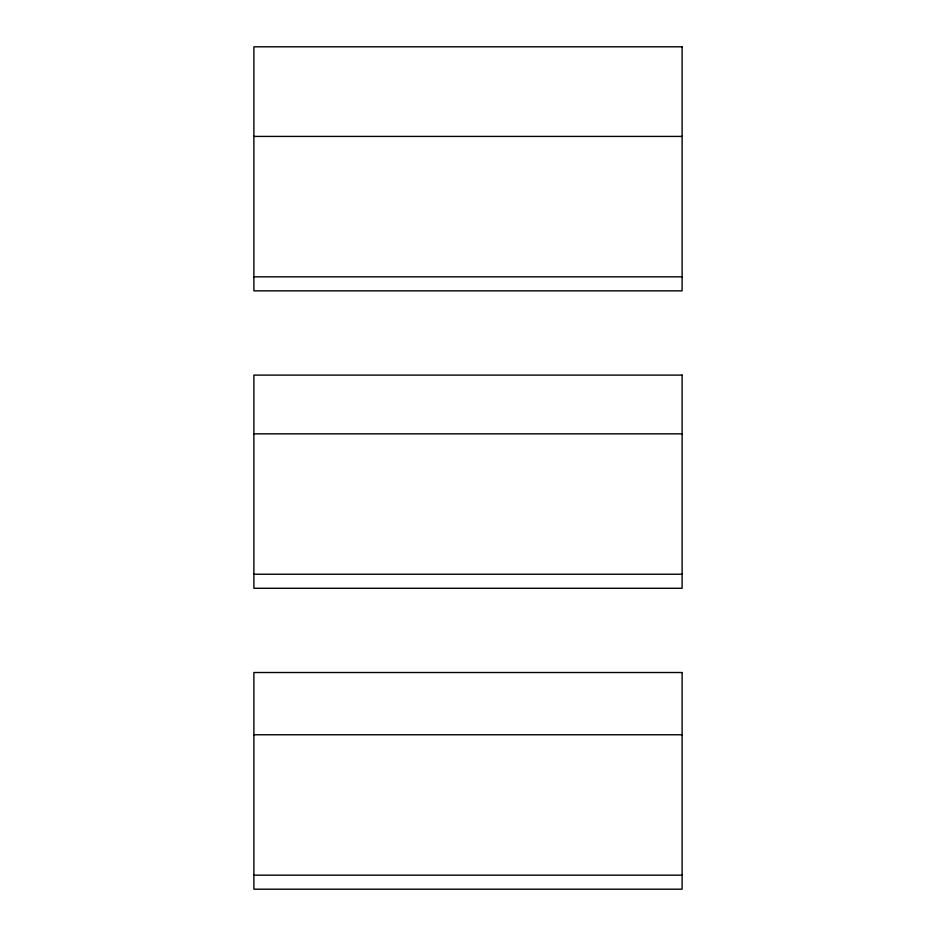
<?xml version="1.0" encoding="UTF-8"?>
<svg xmlns="http://www.w3.org/2000/svg" width="936" height="936" viewBox="0 0 936 936"><rect width="100%" height="100%" fill="white"/><g stroke="black" fill="none" stroke-linecap="round" stroke-linejoin="round"><path stroke-width="1.4" d="M253.89 136.422L682.11 136.422M253.89 276.822L682.11 276.822M253.89 433.836L682.11 433.836M253.89 574.236L682.11 574.236M253.89 734.76L682.11 734.76M253.89 875.16L682.11 875.16M682.11 46.8L253.89 46.8L253.89 290.862L682.11 290.862L682.11 46.8M682.11 375.102L253.89 375.102L253.89 588.276L682.11 588.276L682.11 375.102M682.11 672.516L253.89 672.516L253.89 889.2L682.11 889.2L682.11 672.516"/></g></svg>
